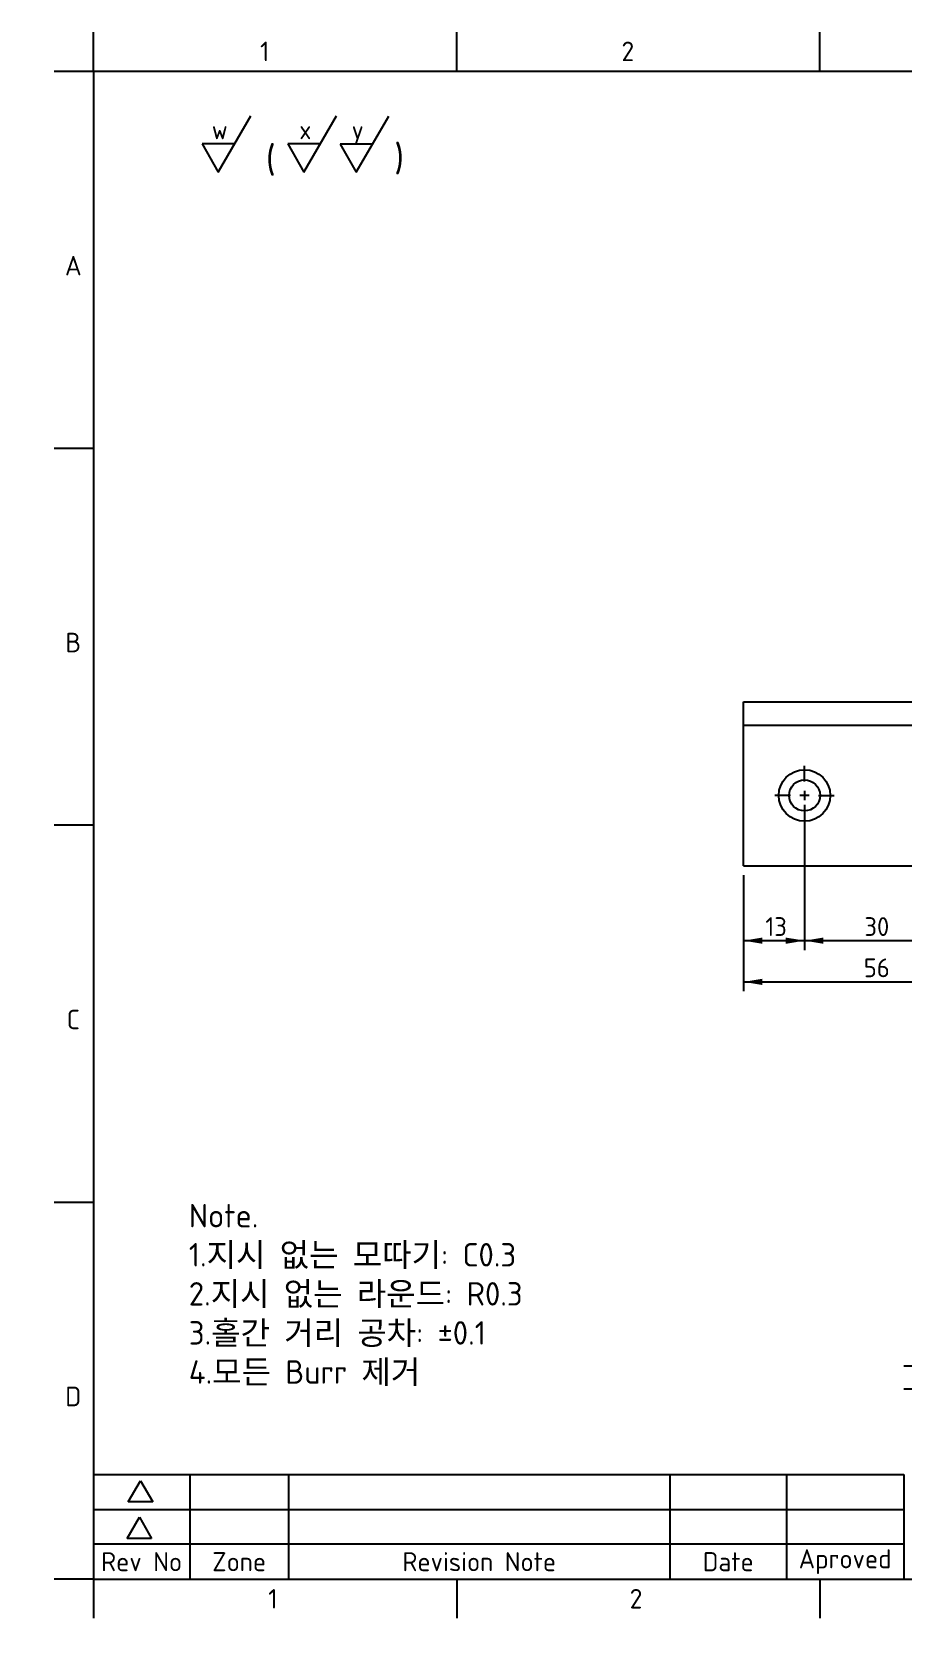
# Model space of a CAD drawing. Header units: millimetres. Extents: x 0 to 486, y 0 to 345.
# Drawn here: x 0 to 185.9, y 0 to 344.7 of the extents above; entities that cross this region are included whole.
import ezdxf
from ezdxf import colors
from ezdxf.entities.mleader import LeaderData, LeaderLine
from ezdxf.enums import TextEntityAlignment as Align
from ezdxf.lldxf.tags import DXFTag
from ezdxf.math import Vec2, Vec3

# ---------------------------------------------------------------- set-up
doc = ezdxf.new("R2010")
doc.units = ezdxf.units.MM
doc.header["$LTSCALE"] = 1.666667
doc.layers.add('BS002-P100-01A', color=7, linetype='Continuous')
doc.layers.add('Default', color=7, linetype='Continuous')
doc.styles.add('SEACAD_Solid_Edge_ISO', font='seiso.ttf')
tags = doc.linetypes.add('CENTER2', pattern=[28.575, 19.05, -3.175, 3.175, -3.175]).pattern_tags.tags
tags[10:11] = [DXFTag(74, 4), DXFTag(75, 0), DXFTag(340, '0'), DXFTag(46, 0.0), DXFTag(50, 0.0), DXFTag(44, 0.0), DXFTag(45, 0.0)]
tags[8:9] = [DXFTag(74, 4), DXFTag(75, 0), DXFTag(340, '0'), DXFTag(46, 0.0), DXFTag(50, 0.0), DXFTag(44, 0.0), DXFTag(45, 0.0)]
tags[6:7] = [DXFTag(74, 4), DXFTag(75, 0), DXFTag(340, '0'), DXFTag(46, 0.0), DXFTag(50, 0.0), DXFTag(44, 0.0), DXFTag(45, 0.0)]
tags[4:5] = [DXFTag(74, 4), DXFTag(75, 0), DXFTag(340, '0'), DXFTag(46, 0.0), DXFTag(50, 0.0), DXFTag(44, 0.0), DXFTag(45, 0.0)]
tags = doc.linetypes.add('HIDDEN2', pattern=[4.7625, 3.175, -1.5875]).pattern_tags.tags
tags[6:7] = [DXFTag(74, 4), DXFTag(75, 0), DXFTag(340, '0'), DXFTag(46, 0.0), DXFTag(50, 0.0), DXFTag(44, 0.0), DXFTag(45, 0.0)]
tags[4:5] = [DXFTag(74, 4), DXFTag(75, 0), DXFTag(340, '0'), DXFTag(46, 0.0), DXFTag(50, 0.0), DXFTag(44, 0.0), DXFTag(45, 0.0)]
doc.dimstyles.new('JIS', dxfattribs={"dimtxt": 4, "dimasz": 4, "dimexe": 2, "dimexo": 2, "dimgap": 1, "dimtad": 1, "dimdec": 3, "dimdsep": 46, "dimtxsty": 'SEACAD_Solid_Edge_ISO', "dimblk1": '_SE_FILLED', "dimblk2": '_SE_FILLED', "dimsah": 1, "dimcen": 2, "dimazin": 0, "dimtfac": 0.5, "dimtdec": 3, "dimtmove": 0, "dimatfit": 3, "dimfxl": 1, "dimarcsym": 0})

# ---------------------------------------------------------------- blocks, each defined once
blk = doc.blocks.new('SEANNOT_GROUP')
at = {"layer": 'Default', "color": 7, "linetype": 'Continuous'}
for p, q in [((39.68, 314.92), (46.61, 326.92)), ((36.22, 320.92), (39.68, 314.92)), ((43.15, 320.92), (36.22, 320.92))]:
    blk.add_line(p, q, dxfattribs=at)
at = {"layer": 'Default', "color": 7, "linetype": 'Continuous', "style": 'SEACAD_Solid_Edge_ISO'}
blk.add_text('w', height=4, dxfattribs=at).set_placement((38.27, 325.92), align=Align.TOP_LEFT)
blk = doc.blocks.new('SEANNOT_GROUP1')
at = {"layer": 'Default', "color": 7, "linetype": 'Continuous'}
for p, q in [((69.11, 314.88), (76.04, 326.88)), ((65.65, 320.88), (69.11, 314.88)), ((72.58, 320.88), (65.65, 320.88))]:
    blk.add_line(p, q, dxfattribs=at)
at = {"layer": 'Default', "color": 7, "linetype": 'Continuous', "style": 'SEACAD_Solid_Edge_ISO'}
blk.add_text('y', height=4, dxfattribs=at).set_placement((68.11, 325.88), align=Align.TOP_LEFT)
blk = doc.blocks.new('SEANNOT_GROUP2')
at = {"layer": 'Default', "color": 7, "linetype": 'Continuous'}
for p, q in [((57.94, 314.92), (64.87, 326.92)), ((54.48, 320.92), (57.94, 314.92)), ((61.4, 320.92), (54.48, 320.92))]:
    blk.add_line(p, q, dxfattribs=at)
at = {"layer": 'Default', "color": 7, "linetype": 'Continuous', "style": 'SEACAD_Solid_Edge_ISO'}
blk.add_text('x', height=4, dxfattribs=at).set_placement((56.94, 325.92), align=Align.TOP_LEFT)
blk = doc.blocks.new('SEANNOT_GROUP3')
at = {"layer": 'Default', "color": 7, "linetype": 'CENTER2'}
for p, q in [((164.73, 184.88), (164.73, 188.21)), ((164.73, 182.88), (164.73, 180.88)), ((161.73, 181.88), (158.4, 181.88)), ((165.73, 181.88), (163.73, 181.88)), ((167.73, 181.88), (171.06, 181.88)), ((164.73, 178.88), (164.73, 175.54))]:
    blk.add_line(p, q, dxfattribs=at)
blk = doc.blocks.new('SE')
at = {"layer": 'BS002-P100-01A', "color": 7, "linetype": 'Continuous'}
for p, q in [((151.73, 166.88), (151.73, 201.88)), ((151.73, 201.88), (207.73, 201.88)), ((207.73, 166.88), (207.73, 201.88)), ((151.73, 166.88), (207.73, 166.88))]:
    blk.add_line(p, q, dxfattribs=at)
at = {"layer": 'BS002-P100-01A', "color": 7, "linetype": 'HIDDEN2'}
blk.add_line((151.73, 196.88), (207.73, 196.88), dxfattribs=at)
at = {"layer": 'BS002-P100-01A', "color": 7, "linetype": 'Continuous'}
for centre, radius in [((164.73, 181.88), 5.5), ((194.73, 181.88), 5.5), ((164.73, 181.88), 3.3), ((194.73, 181.88), 3.3)]:
    blk.add_circle(centre, radius, dxfattribs=at)
blk = doc.blocks.new('DMBLK1')
at = {"layer": 'Default', "linetype": 'Continuous'}
for points in [[(168.73, 150.22), (168.73, 151.55), (164.73, 150.89)], [(190.73, 150.22), (194.73, 150.89), (190.73, 151.55)]]:
    blk.add_hatch(color=7, dxfattribs=at).paths.add_polyline_path(points)
at = {"layer": 'Default', "color": 7, "linetype": 'Continuous'}
for p, q in [((164.73, 179.88), (164.73, 148.89)), ((194.73, 179.88), (194.73, 148.89)), ((164.73, 150.89), (194.73, 150.89))]:
    blk.add_line(p, q, dxfattribs=at)
at = {"layer": 'Default', "color": 7, "linetype": 'Continuous', "style": 'SEACAD_Solid_Edge_ISO'}
blk.add_text('30', height=4, dxfattribs=at).set_placement((177.5, 155.89), align=Align.TOP_LEFT)
blk = doc.blocks.new('_SE_FILLED')
at = {"color": 0}
blk.add_line((0, 0), (-1, 0), dxfattribs=at)
blk.add_solid([(0, 0), (-1, -0.1665), (-1, 0.1665), (0, 0)], dxfattribs=at)
blk = doc.blocks.new('DMBLK2')
at = {"layer": 'Default', "linetype": 'Continuous'}
for points in [[(155.73, 150.22), (155.73, 151.55), (151.73, 150.89)], [(160.73, 150.22), (164.73, 150.89), (160.73, 151.55)]]:
    blk.add_hatch(color=7, dxfattribs=at).paths.add_polyline_path(points)
at = {"layer": 'Default', "color": 7, "linetype": 'Continuous'}
for p, q in [((164.73, 179.88), (164.73, 148.89)), ((151.73, 164.88), (151.73, 148.89)), ((151.73, 150.89), (164.73, 150.89))]:
    blk.add_line(p, q, dxfattribs=at)
at = {"layer": 'Default', "color": 7, "linetype": 'Continuous', "style": 'SEACAD_Solid_Edge_ISO'}
blk.add_text('13', height=4, dxfattribs=at).set_placement((156.37, 155.89), align=Align.TOP_LEFT)
blk = doc.blocks.new('DMBLK3')
at = {"layer": 'Default', "linetype": 'Continuous'}
for points in [[(155.73, 141.42), (155.73, 142.75), (151.73, 142.09)], [(203.73, 141.42), (207.73, 142.09), (203.73, 142.75)]]:
    blk.add_hatch(color=7, dxfattribs=at).paths.add_polyline_path(points)
at = {"layer": 'Default', "color": 7, "linetype": 'Continuous'}
for p, q in [((151.73, 164.88), (151.73, 140.09)), ((207.73, 164.88), (207.73, 140.09)), ((151.73, 142.09), (207.73, 142.09))]:
    blk.add_line(p, q, dxfattribs=at)
at = {"layer": 'Default', "color": 7, "linetype": 'Continuous', "style": 'SEACAD_Solid_Edge_ISO'}
blk.add_text('56', height=4, dxfattribs=at).set_placement((177.37, 147.09), align=Align.TOP_LEFT)
blk = doc.blocks.new('_Dot')
at = {"color": 0, "linetype": 'ByBlock', "lineweight": -2}
blk.add_line((-0.5, 0), (-1, 0), dxfattribs=at)
at = {"color": 0, "linetype": 'ByBlock', "const_width": 0.5}
blk.add_lwpolyline([(-0.25, 0, 1), (0.25, 0, 1)], format="xyb", close=True, dxfattribs=at)
blk = doc.blocks.new('SE14')
at = {"layer": 'Default', "color": 7, "linetype": 'Continuous'}
blk.add_line((245.35, 336.41), (245.35, 344.74), dxfattribs=at)
blk = doc.blocks.new('SE13')
at = {"layer": 'Default'}
blk.add_blockref('SE14', (0, 0), dxfattribs=at)
blk = doc.blocks.new('SE16')
at = {"layer": 'Default', "color": 7, "linetype": 'Continuous'}
blk.add_line((167.96, 336.41), (167.96, 344.74), dxfattribs=at)
blk = doc.blocks.new('SE15')
at = {"layer": 'Default'}
blk.add_blockref('SE16', (0, 0), dxfattribs=at)
blk = doc.blocks.new('SE18')
at = {"layer": 'Default', "color": 7, "linetype": 'Continuous'}
blk.add_line((90.58, 336.41), (90.58, 344.74), dxfattribs=at)
blk = doc.blocks.new('SE17')
at = {"layer": 'Default'}
blk.add_blockref('SE18', (0, 0), dxfattribs=at)
blk = doc.blocks.new('SE12')
for name in ['SE17', 'SE15', 'SE13']:
    blk.add_blockref(name, (0, 0))
blk = doc.blocks.new('SE11')
at = {"layer": 'Default'}
blk.add_blockref('SE12', (0, 0), dxfattribs=at)
blk = doc.blocks.new('SE30')
at = {"layer": 'Default', "color": 7, "linetype": 'Continuous'}
blk.add_line((245.35, 14.64), (245.35, 6.3), dxfattribs=at)
blk = doc.blocks.new('SE29')
at = {"layer": 'Default'}
blk.add_blockref('SE30', (0, 0), dxfattribs=at)
blk = doc.blocks.new('SE32')
at = {"layer": 'Default', "color": 7, "linetype": 'Continuous'}
blk.add_line((167.96, 14.64), (167.96, 6.3), dxfattribs=at)
blk = doc.blocks.new('SE31')
at = {"layer": 'Default'}
blk.add_blockref('SE32', (0, 0), dxfattribs=at)
blk = doc.blocks.new('SE34')
at = {"layer": 'Default', "color": 7, "linetype": 'Continuous'}
blk.add_line((90.58, 14.64), (90.58, 6.3), dxfattribs=at)
blk = doc.blocks.new('SE33')
at = {"layer": 'Default'}
blk.add_blockref('SE34', (0, 0), dxfattribs=at)
blk = doc.blocks.new('SE28')
for name in ['SE33', 'SE31', 'SE29']:
    blk.add_blockref(name, (0, 0))
blk = doc.blocks.new('SE27')
at = {"layer": 'Default'}
blk.add_blockref('SE28', (0, 0), dxfattribs=at)

msp = doc.modelspace()

# ---------------------------------------------------------------- linework, layer by layer
at = {"color": 7, "linetype": 'Continuous'}
for p, q in [((185.8784, 60.1731), (268.5864, 60.1731)), ((185.8784, 55.2106), (268.5864, 55.2106)), ((185.8784, 14.6373), (268.5864, 14.6373))]:
    msp.add_line(p, q, dxfattribs=at)
at = {"layer": 'Default', "color": 7, "linetype": 'Continuous'}
for p, q in [((13.0285, 336.4079), (13.0285, 344.7413)), ((13.0285, 336.4079), (4.6952, 336.4079)), ((477.6792, 336.4079), (13.0285, 336.4079)), ((13.0285, 336.4079), (13.0285, 14.6373)), ((4.6952, 255.9653), (13.0285, 255.9653)), ((13.0285, 175.5226), (4.6952, 175.5226)), ((4.6952, 95.08), (13.0285, 95.08)), ((13.0285, 36.9406), (185.8784, 36.9406)), ((20.457, 31.0947), (23.0707, 35.6217)), ((23.0707, 35.6217), (25.6844, 31.0947)), ((33.5893, 36.9406), (33.5893, 14.6373)), ((54.6557, 36.9406), (54.6557, 14.6373)), ((136.0036, 36.9406), (136.0036, 14.6373)), ((160.9035, 36.9406), (160.9035, 14.6373)), ((185.8784, 36.9406), (185.8784, 14.6373)), ((25.6844, 31.0947), (20.457, 31.0947)), ((13.0285, 29.5062), (185.8784, 29.5062)), ((20.2289, 23.3382), (22.8426, 27.8652)), ((22.8426, 27.8652), (25.4562, 23.3382)), ((185.8784, 22.0717), (13.0285, 22.0717)), ((25.4562, 23.3382), (20.2289, 23.3382)), ((13.0285, 14.6373), (4.6952, 14.6373)), ((13.0285, 14.6373), (477.6792, 14.6373)), ((13.0285, 14.6373), (13.0285, 6.304))]:
    msp.add_line(p, q, dxfattribs=at)

# ---------------------------------------------------------------- block references
for name in ['SE11', 'SE27']:
    msp.add_blockref(name, (0, 0))
at = {"layer": 'Default'}
for name in ['SEANNOT_GROUP', 'SEANNOT_GROUP2', 'SEANNOT_GROUP1', 'SE', 'SEANNOT_GROUP3']:
    msp.add_blockref(name, (0, 0), dxfattribs=at)

# ---------------------------------------------------------------- texts
for s, insert, char_height, width, attachment_point in [('{\\fSolid Edge ISO|b0||i0||c0|p34;\\C7;\\H4.166666667;\\W1.;1}', (49.5765, 340.6751), 4.166667, 1.721608, 5), ('{\\fSolid Edge ISO|b0||i0||c0|p34;\\C7;\\H4.166666667;\\W1.;2}', (127.0389, 340.6751), 4.166667, 2.582403, 5), ('{\\fSolid Edge ANSI|b0||i0||c0|p34;\\C7;\\H5.833333333;\\W1.;(}', (49.8245, 320.528), 5.833333, 1.631461, 1), ('{\\fSolid Edge ANSI|b0||i0||c0|p34;\\C7;\\H5.833333333;\\W1.;)}', (77.2276, 320.8052), 5.833333, 1.631461, 1), ('{\\fSolid Edge ISO|b0||i0||c0|p34;\\C7;\\H4.166666667;\\W1.;A}', (8.7424, 294.9514), 4.166667, 2.295471, 5), ('{\\fSolid Edge ISO|b0||i0||c0|p34;\\C7;\\H4.166666667;\\W1.;B}', (8.7329, 214.5088), 4.166667, 2.391115, 5), ('{\\fSolid Edge ISO|b0||i0||c0|p34;\\C7;\\H4.166666667;\\W1.;C}', (8.7424, 134.0661), 4.166667, 2.295471, 5), ('{\\fSolid Edge ISO|b0||i0||c0|p34;\\C7;\\H5.;\\W1.;Note.\\P}{\\fSolid Edge ISO|b0||i0||c0|p34;\\C7;\\H5.;\\W1.;1.지시 없는 모따기: C0.3\\P}{\\fSolid Edge ISO|b0||i0||c0|p34;\\C7;\\H5.;\\W1.;2.지시 없는 라운드: R0.3\\P}{\\fSolid Edge ISO|b0||i0||c0|p34;\\C7;\\H5.;\\W1.;3.홀간 거리 공차: ±0.1\\P}{\\fSolid Edge ISO|b0||i0||c0|p34;\\C7;\\H5.;\\W1.;4.모든 Burr 제거}', (33.3844, 94.6868), 5, 94.138431, 1), ('{\\fSolid Edge ISO|b0||i0||c0|p34;\\C7;\\H4.166666667;\\W1.;D}', (8.7234, 53.6234), 4.166667, 2.486759, 5), ('{\\fSolid Edge ISO|b0||i0||c0|p34;\\C7;\\H4.065693333;\\W1.;Aproved}', (173.391, 18.3545), 4.065693, 24.974973, 5), ('{\\fSolid Edge ISO|b0||i0||c0|p34;\\C7;\\H4.065693333;\\W1.;Rev No}', (23.3089, 18.3545), 4.065693, 20.560792, 5), ('{\\fSolid Edge ISO|b0||i0||c0|p34;\\C7;\\H4.065693333;\\W1.;Zone}', (44.1225, 18.3545), 4.065693, 21.06644, 5), ('{\\fSolid Edge ISO|b0||i0||c0|p34;\\C7;\\H4.065693333;\\W1.;Revision Note}', (95.3297, 18.3545), 4.065693, 81.347871, 5), ('{\\fSolid Edge ISO|b0||i0||c0|p34;\\C7;\\H4.065693333;\\W1.;Date}', (148.4535, 18.3545), 4.065693, 24.899874, 5), ('{\\fSolid Edge ISO|b0||i0||c0|p34;\\C7;\\H4.166666667;\\W1.;1}', (51.32, 10.4466), 4.166667, 1.721608, 5), ('{\\fSolid Edge ISO|b0||i0||c0|p34;\\C7;\\H4.166666667;\\W1.;2}', (128.7823, 10.4466), 4.166667, 2.582403, 5)]:
    msp.add_mtext(s, dxfattribs=dict(at, insert=insert, char_height=char_height, width=width, attachment_point=attachment_point))

# ---------------------------------------------------------------- dimensions: what is measured, and where the dimension line sits
at = {"layer": 'Default', "color": 7, "linetype": 'Continuous'}
dim = msp.add_linear_dim(base=(164.7301, 150.8872), p1=(151.7301, 166.8778), p2=(164.7301, 181.8778), text='\\A1;<>', dimstyle='JIS', dxfattribs=at)
dim.commit()
dim.dimension.update_dxf_attribs({"geometry": 'DMBLK2', "text_midpoint": (158.2301, 150.8872), "dimtype": 160})
for base, p1, p2, picture, middle in [((164.7301, 150.8872), (164.7301, 181.8778), (194.7301, 181.8778), 'DMBLK1', (179.7301, 150.8872)), ((151.7301, 142.0872), (151.7301, 166.8778), (207.7301, 166.8778), 'DMBLK3', (179.7301, 142.0872))]:
    dim = msp.add_linear_dim(base=base, p1=p1, p2=p2, angle=0, text='\\A1;<>', dimstyle='JIS', dxfattribs=at)
    dim.commit()
    dim.dimension.update_dxf_attribs({"geometry": picture, "text_midpoint": middle, "dimtype": 161})

# ---------------------------------------------------------------- leaders
ml = msp.add_multileader_mtext('Standard', dxfattribs=at)
ml.set_content('{\\pxsm0.9;\\fSolid Edge ISO|b0||i0||c0|p34;\\W1.;URETHAN\\P}', color=256)
ml.set_leader_properties()
ml.set_arrow_properties(name='DOT')
ml.build(insert=Vec2(0, 0))
ml.multileader.update_dxf_attribs({"leader_type": 0, "dogleg_length": 0, "arrow_head_size": 4.1667})
ctx = ml.context
ctx.base_point, ctx.char_height, ctx.arrow_head_size, ctx.landing_gap_size = Vec3(363.6999, 56.4762), 4.166667, 4.1667, 1.4583
ctx.text_align_type = 1
notes = []
notes.append((ctx, [(0, (0, 0, 0), (0, 0), (1, 0), 1, [])]))
ctx.mtext.insert, ctx.mtext.alignment = Vec3(374.0333, 58.5699), 2
ml = msp.add_multileader_mtext('Standard', dxfattribs=at)
ml.set_content('{\\pxsm0.9;\\fSolid Edge ISO|b0||i0||c0|p34;\\W1.;DOOR STOPPER CUSHION\\P}', color=256)
ml.set_leader_properties()
ml.set_arrow_properties(name='DOT')
ml.build(insert=Vec2(0, 0))
ml.multileader.update_dxf_attribs({"leader_type": 0, "dogleg_length": 0, "arrow_head_size": 4.1667})
ctx = ml.context
ctx.base_point, ctx.char_height, ctx.arrow_head_size, ctx.landing_gap_size = Vec3(285.8676, 56.3463), 4.166667, 4.1667, 1.4583
ctx.text_align_type = 1
notes.append((ctx, [(0, (0, 0, 0), (0, 0), (1, 0), 1, [])]))
ctx.mtext.insert, ctx.mtext.alignment = Vec3(310.6906, 58.4504), 2
ml = msp.add_multileader_mtext('Standard', dxfattribs=at)
ml.set_content('{\\pxsm0.9;\\fSolid Edge ISO|b0||i0||c0|p34;\\W1.;BS002-P100-01A\\P}', color=256)
ml.set_leader_properties()
ml.set_arrow_properties(name='DOT')
ml.build(insert=Vec2(0, 0))
ml.multileader.update_dxf_attribs({"leader_type": 0, "dogleg_length": 0, "arrow_head_size": 5})
ctx = ml.context
ctx.base_point, ctx.char_height, ctx.arrow_head_size, ctx.landing_gap_size = Vec3(404.6876, 22.0103), 5, 5, 1.75
ctx.text_align_type = 1
notes.append((ctx, [(0, (0, 0, 0), (0, 0), (1, 0), 1, [])]))
ctx.mtext.insert, ctx.mtext.alignment = Vec3(426.2015, 24.5353), 2
ml = msp.add_multileader_mtext('Standard', dxfattribs=at)
ml.set_content('{\\pxsm0.9;\\fSolid Edge ISO|b0||i0||c0|p34;\\W1.;0.072 kg\\P}', color=256)
ml.set_leader_properties()
ml.set_arrow_properties(name='DOT')
ml.build(insert=Vec2(0, 0))
ml.multileader.update_dxf_attribs({"leader_type": 0, "dogleg_length": 0, "arrow_head_size": 4.1667})
ctx = ml.context
ctx.base_point, ctx.char_height, ctx.arrow_head_size, ctx.landing_gap_size = Vec3(311.553, 17.8429), 4.166667, 4.1667, 1.4583
ctx.text_align_type = 1
notes.append((ctx, [(0, (0, 0, 0), (0, 0), (1, 0), 1, [])]))
ctx.mtext.insert, ctx.mtext.alignment = Vec3(322.0322, 20.47), 2
ml = msp.add_multileader_mtext('Standard', dxfattribs=at)
ml.set_content('{\\pxsm0.9;\\fSolid Edge ISO|b0||i0||c0|p34;\\W1.;1\\P}', color=256)
ml.set_leader_properties()
ml.set_arrow_properties(name='DOT')
ml.build(insert=Vec2(0, 0))
ml.multileader.update_dxf_attribs({"leader_type": 0, "dogleg_length": 0, "arrow_head_size": 4.1667})
ctx = ml.context
ctx.base_point, ctx.char_height, ctx.arrow_head_size, ctx.landing_gap_size = Vec3(462.5489, 18.3601), 4.166667, 4.1667, 1.4583
notes.append((ctx, [(0, (0, 0, 0), (0, 0), (1, 0), 1, [])]))
ctx.mtext.insert = Vec3(464.5489, 20.4476)
ml = msp.add_multileader_mtext('Standard', dxfattribs=at)
ml.set_content('{\\pxsm0.9;\\fSolid Edge ISO|b0||i0||c0|p34;\\W1.;1\\P}', color=256)
ml.set_leader_properties()
ml.set_arrow_properties(name='DOT')
ml.build(insert=Vec2(0, 0))
ml.multileader.update_dxf_attribs({"leader_type": 0, "dogleg_length": 0, "arrow_head_size": 4.1667})
ctx = ml.context
ctx.base_point, ctx.char_height, ctx.arrow_head_size, ctx.landing_gap_size = Vec3(472.1695, 18.3207), 4.166667, 4.1667, 1.4583
notes.append((ctx, [(0, (0, 0, 0), (0, 0), (1, 0), 1, [])]))
ctx.mtext.insert = Vec3(474.1695, 20.4082)
ml = msp.add_multileader_mtext('Standard', dxfattribs=at)
ml.set_content('{\\pxsm0.9;\\fSolid Edge ISO|b0||i0||c0|p34;\\W1.;2020-01-20\\P}', color=256)
ml.set_leader_properties()
ml.set_arrow_properties(name='DOT')
ml.build(insert=Vec2(0, 0))
ml.multileader.update_dxf_attribs({"leader_type": 0, "dogleg_length": 0, "arrow_head_size": 4.1667})
ctx = ml.context
ctx.base_point, ctx.char_height, ctx.arrow_head_size, ctx.landing_gap_size = Vec3(339.7342, 18.1928), 4.166667, 4.1667, 1.4583
ctx.text_align_type = 1
notes.append((ctx, [(0, (0, 0, 0), (0, 0), (1, 0), 1, [])]))
ctx.mtext.insert, ctx.mtext.alignment = Vec3(353.7113, 20.2969), 2
for ctx, leaders in notes:
    for number, flags, end, landing, length, lines in leaders:
        leader = LeaderData()
        leader.index, (leader.has_last_leader_line, leader.has_dogleg_vector, leader.attachment_direction) = number, flags
        leader.last_leader_point, leader.dogleg_vector, leader.dogleg_length = Vec3(end), Vec3(landing), length
        for number, points, colour, breaks in lines:
            line = LeaderLine()
            line.index, line.vertices, line.color, line.breaks = number, Vec3.list(points), colors.encode_raw_color(colour), breaks
            leader.lines.append(line)
        ctx.leaders.append(leader)

doc.saveas('drawing.dxf')
